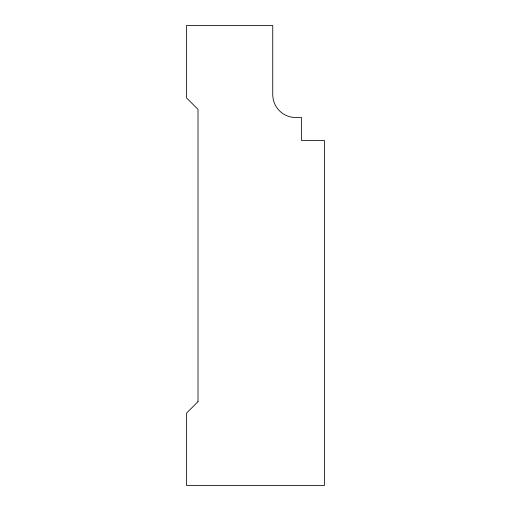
<?xml version="1.0" encoding="UTF-8"?>
<svg xmlns="http://www.w3.org/2000/svg" width="511" height="511" viewBox="0 0 511 511"><rect width="100%" height="100%" fill="white"/><g stroke="black" fill="none" stroke-linecap="round" stroke-linejoin="round"><path stroke-width="0.77" d="M198.013 401.627L186.515 413.124L186.515 485.45L324.485 485.45L324.485 140.525L301.49 140.525L301.49 117.53L295.741 117.53A22.995 22.995 0 0 1 272.746 94.535L272.746 25.55L186.515 25.55L186.515 97.876L198.013 109.373L198.013 401.627"/></g></svg>
